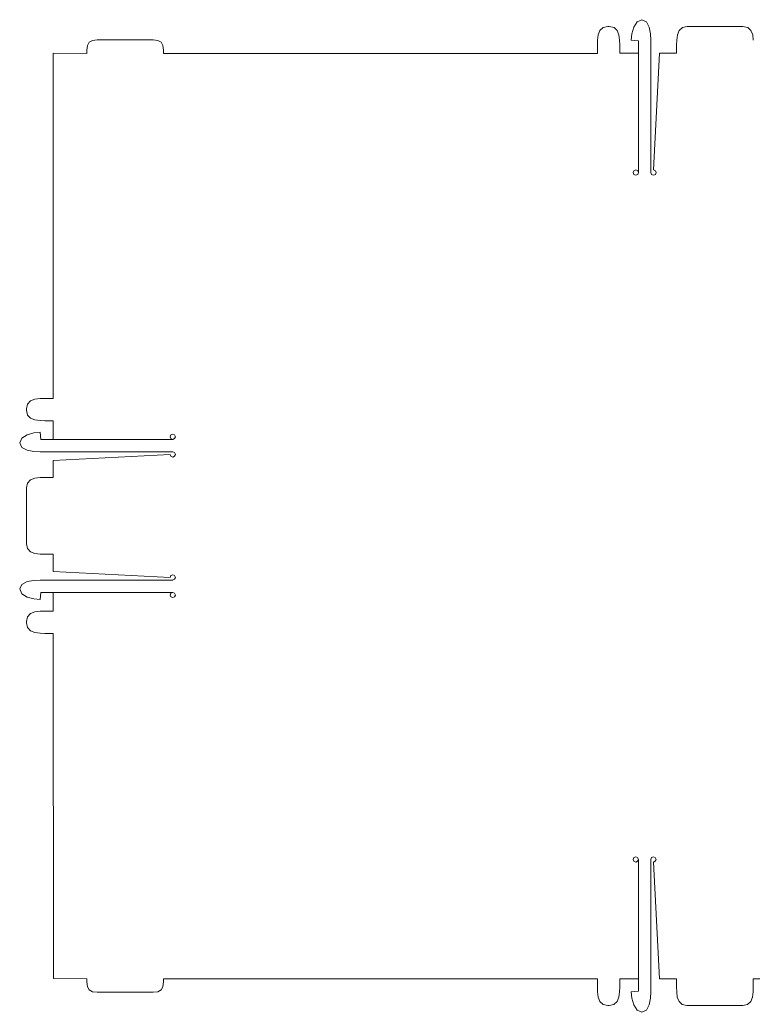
# Model space of a CAD drawing. Header units: centimetres. Extents: x -30.4 to 29.6, y -53.2 to 22.5.
# Drawn here: x -30.29 to -14.23, y 0.73 to 22.48 of the extents above; entities that cross this region are included whole.
import ezdxf

# ---------------------------------------------------------------- set-up
doc = ezdxf.new("R2010")
doc.units = ezdxf.units.CM
doc.header["$MEASUREMENT"] = 0
doc.layers.add('Layer 1', color=7, linetype='Continuous')

msp = doc.modelspace()

# ---------------------------------------------------------------- linework, layer by layer
at = {"layer": 'Layer 1', "lineweight": 9}
for points, knots in [([(-16.4742, 22.03531), (-16.4742, 22.03531), (-16.48169, 22.17381), (-16.48169, 22.17381), (-16.48169, 22.17381), (-16.48169, 22.17381), (-16.51034, 22.31838), (-16.51034, 22.31838), (-16.51034, 22.31838), (-16.51034, 22.31838), (-16.56981, 22.43206), (-16.56981, 22.43206), (-16.56981, 22.43206), (-16.56981, 22.43206), (-16.6698, 22.47822), (-16.6698, 22.47822), (-16.6698, 22.47822), (-16.6698, 22.47822), (-16.77567, 22.43151), (-16.77567, 22.43151), (-16.77567, 22.43151), (-16.77567, 22.43151), (-16.84801, 22.31655), (-16.84801, 22.31655), (-16.84801, 22.31655), (-16.84801, 22.31655), (-16.88953, 22.17087), (-16.88953, 22.17087), (-16.88953, 22.17087), (-16.88953, 22.17087), (-16.90271, 22.03164), (-16.90271, 22.03164)], [0, 0, 0, 0, 0.11111111, 0.11111111, 0.11111111, 0.11111111, 0.22222222, 0.22222222, 0.22222222, 0.22222222, 0.33333333, 0.33333333, 0.33333333, 0.33333333, 0.44444444, 0.44444444, 0.44444444, 0.44444444, 0.55555556, 0.55555556, 0.55555556, 0.55555556, 0.66666667, 0.66666667, 0.66666667, 0.66666667, 0.77777778, 0.77777778, 0.77777778, 0.77777778, 1, 1, 1, 1]), ([(-17.41401, 22.33145), (-17.41401, 22.33145), (-17.51882, 22.30791), (-17.51882, 22.30791), (-17.51882, 22.30791), (-17.51882, 22.30791), (-17.58866, 22.24407), (-17.58866, 22.24407), (-17.58866, 22.24407), (-17.58866, 22.24407), (-17.6276, 22.14935), (-17.6276, 22.14935), (-17.6276, 22.14935), (-17.6276, 22.14935), (-17.63968, 22.03329), (-17.63968, 22.03329)], [0, 0, 0, 0, 0.2, 0.2, 0.2, 0.2, 0.4, 0.4, 0.4, 0.4, 0.6, 0.6, 0.6, 0.6, 1, 1, 1, 1]), ([(-17.15985, 22.03329), (-17.15985, 22.03329), (-17.17205, 22.14935), (-17.17205, 22.14935), (-17.17205, 22.14935), (-17.17205, 22.14935), (-17.21106, 22.24407), (-17.21106, 22.24407), (-17.21106, 22.24407), (-17.21106, 22.24407), (-17.28092, 22.30791), (-17.28092, 22.30791), (-17.28092, 22.30791), (-17.28092, 22.30791), (-17.38559, 22.33145), (-17.38559, 22.33145)], [0, 0, 0, 0, 0.2, 0.2, 0.2, 0.2, 0.4, 0.4, 0.4, 0.4, 0.6, 0.6, 0.6, 0.6, 1, 1, 1, 1]), ([(-15.67978, 22.33145), (-15.67978, 22.33145), (-15.78455, 22.30791), (-15.78455, 22.30791), (-15.78455, 22.30791), (-15.78455, 22.30791), (-15.85442, 22.24407), (-15.85442, 22.24407), (-15.85442, 22.24407), (-15.85442, 22.24407), (-15.89332, 22.14935), (-15.89332, 22.14935), (-15.89332, 22.14935), (-15.89332, 22.14935), (-15.90541, 22.03329), (-15.90541, 22.03329)], [0, 0, 0, 0, 0.2, 0.2, 0.2, 0.2, 0.4, 0.4, 0.4, 0.4, 0.6, 0.6, 0.6, 0.6, 1, 1, 1, 1]), ([(-14.23102, 22.03329), (-14.23102, 22.03329), (-14.24318, 22.14935), (-14.24318, 22.14935), (-14.24318, 22.14935), (-14.24318, 22.14935), (-14.28221, 22.24407), (-14.28221, 22.24407), (-14.28221, 22.24407), (-14.28221, 22.24407), (-14.35207, 22.30791), (-14.35207, 22.30791), (-14.35207, 22.30791), (-14.35207, 22.30791), (-14.45666, 22.33145), (-14.45666, 22.33145)], [0, 0, 0, 0, 0.2, 0.2, 0.2, 0.2, 0.4, 0.4, 0.4, 0.4, 0.6, 0.6, 0.6, 0.6, 1, 1, 1, 1]), ([(-28.59876, 22.03678), (-28.59876, 22.03678), (-28.70342, 22.02465), (-28.70342, 22.02465), (-28.70342, 22.02465), (-28.70342, 22.02465), (-28.77313, 21.98565), (-28.77313, 21.98565), (-28.77313, 21.98565), (-28.77313, 21.98565), (-28.81231, 21.91575), (-28.81231, 21.91575), (-28.81231, 21.91575), (-28.81231, 21.91575), (-28.82426, 21.8111), (-28.82426, 21.8111)], [0, 0, 0, 0, 0.2, 0.2, 0.2, 0.2, 0.4, 0.4, 0.4, 0.4, 0.6, 0.6, 0.6, 0.6, 1, 1, 1, 1]), ([(-27.14974, 21.8111), (-27.14974, 21.8111), (-27.16187, 21.91575), (-27.16187, 21.91575), (-27.16187, 21.91575), (-27.16187, 21.91575), (-27.20105, 21.98565), (-27.20105, 21.98565), (-27.20105, 21.98565), (-27.20105, 21.98565), (-27.27077, 22.02465), (-27.27077, 22.02465), (-27.27077, 22.02465), (-27.27077, 22.02465), (-27.37561, 22.03678), (-27.37561, 22.03678)], [0, 0, 0, 0, 0.2, 0.2, 0.2, 0.2, 0.4, 0.4, 0.4, 0.4, 0.6, 0.6, 0.6, 0.6, 1, 1, 1, 1]), ([(-17.63968, 22.03329), (-17.63968, 22.03329), (-17.64345, 21.93231), (-17.64345, 21.93231), (-17.64345, 21.93231), (-17.64345, 21.93231), (-17.64345, 21.74194), (-17.64345, 21.74194), (-17.64345, 21.74194), (-17.64345, 21.74194), (-27.14606, 21.74046), (-27.14606, 21.74046), (-27.14606, 21.74046), (-27.14606, 21.74046), (-27.14606, 21.78259), (-27.14606, 21.78259), (-27.14606, 21.78259), (-27.14606, 21.78259), (-27.14974, 21.8111), (-27.14974, 21.8111)], [0, 0, 0, 0, 0.16666667, 0.16666667, 0.16666667, 0.16666667, 0.33333333, 0.33333333, 0.33333333, 0.33333333, 0.5, 0.5, 0.5, 0.5, 0.66666667, 0.66666667, 0.66666667, 0.66666667, 1, 1, 1, 1]), ([(-16.74572, 21.74544), (-16.74572, 21.74544), (-17.15618, 21.74544), (-17.15618, 21.74544), (-17.15618, 21.74544), (-17.15618, 21.74544), (-17.15618, 21.93231), (-17.15618, 21.93231), (-17.15618, 21.93231), (-17.15618, 21.93231), (-17.15985, 22.03329), (-17.15985, 22.03329)], [0, 0, 0, 0, 0.25, 0.25, 0.25, 0.25, 0.5, 0.5, 0.5, 0.5, 1, 1, 1, 1]), ([(-16.90271, 22.03164), (-16.90271, 22.03164), (-16.90271, 22.02979), (-16.90271, 22.02979), (-16.90271, 22.02979), (-16.90271, 22.02979), (-16.74572, 22.0171), (-16.74572, 22.0171), (-16.74572, 22.0171), (-16.74572, 22.0171), (-16.74572, 19.13026), (-16.74572, 19.13026)], [0, 0, 0, 0, 0.25, 0.25, 0.25, 0.25, 0.5, 0.5, 0.5, 0.5, 1, 1, 1, 1]), ([(-15.90551, 22.03329), (-15.90551, 22.03329), (-15.9092, 21.93231), (-15.9092, 21.93231), (-15.9092, 21.93231), (-15.9092, 21.93231), (-15.9092, 21.74544), (-15.9092, 21.74544), (-15.9092, 21.74544), (-15.9092, 21.74544), (-16.28561, 21.74544), (-16.28561, 21.74544), (-16.28561, 21.74544), (-16.28561, 21.74544), (-16.41672, 19.18839), (-16.41672, 19.18839), (-16.41672, 19.18839), (-16.41672, 19.18839), (-16.41654, 19.18839), (-16.41654, 19.18839)], [0, 0, 0, 0, 0.16666667, 0.16666667, 0.16666667, 0.16666667, 0.33333333, 0.33333333, 0.33333333, 0.33333333, 0.5, 0.5, 0.5, 0.5, 0.66666667, 0.66666667, 0.66666667, 0.66666667, 1, 1, 1, 1]), ([(-28.82426, 21.8111), (-28.82426, 21.8111), (-28.82813, 21.78259), (-28.82813, 21.78259), (-28.82813, 21.78259), (-28.82813, 21.78259), (-28.82813, 21.74046), (-28.82813, 21.74046), (-28.82813, 21.74046), (-28.82813, 21.74046), (-29.55926, 21.7493), (-29.55926, 21.7493), (-29.55926, 21.7493), (-29.55926, 21.7493), (-29.55926, 14.18016), (-29.55926, 14.18016), (-29.55926, 14.18016), (-29.55926, 14.18016), (-29.74614, 14.18016), (-29.74614, 14.18016), (-29.74614, 14.18016), (-29.74614, 14.18016), (-29.84712, 14.17647), (-29.84712, 14.17647)], [0, 0, 0, 0, 0.14285714, 0.14285714, 0.14285714, 0.14285714, 0.28571429, 0.28571429, 0.28571429, 0.28571429, 0.42857143, 0.42857143, 0.42857143, 0.42857143, 0.57142857, 0.57142857, 0.57142857, 0.57142857, 0.71428571, 0.71428571, 0.71428571, 0.71428571, 1, 1, 1, 1]), ([(-16.80341, 19.18839), (-16.80341, 19.18839), (-16.76259, 19.17147), (-16.76259, 19.17147), (-16.76259, 19.17147), (-16.76259, 19.17147), (-16.74572, 19.13063), (-16.74572, 19.13063), (-16.74572, 19.13063), (-16.74572, 19.13063), (-16.76259, 19.08985), (-16.76259, 19.08985), (-16.76259, 19.08985), (-16.76259, 19.08985), (-16.80341, 19.07298), (-16.80341, 19.07298), (-16.80341, 19.07298), (-16.80341, 19.07298), (-16.84424, 19.08985), (-16.84424, 19.08985), (-16.84424, 19.08985), (-16.84424, 19.08985), (-16.86109, 19.13063), (-16.86109, 19.13063), (-16.86109, 19.13063), (-16.86109, 19.13063), (-16.84424, 19.17147), (-16.84424, 19.17147), (-16.84424, 19.17147), (-16.84424, 19.17147), (-16.80341, 19.18839), (-16.80341, 19.18839)], [0, 0, 0, 0, 0.11111111, 0.11111111, 0.11111111, 0.11111111, 0.22222222, 0.22222222, 0.22222222, 0.22222222, 0.33333333, 0.33333333, 0.33333333, 0.33333333, 0.44444444, 0.44444444, 0.44444444, 0.44444444, 0.55555556, 0.55555556, 0.55555556, 0.55555556, 0.66666667, 0.66666667, 0.66666667, 0.66666667, 0.77777778, 0.77777778, 0.77777778, 0.77777778, 1, 1, 1, 1]), ([(-16.41654, 19.18839), (-16.41654, 19.18839), (-16.37582, 19.17147), (-16.37582, 19.17147), (-16.37582, 19.17147), (-16.37582, 19.17147), (-16.35886, 19.13063), (-16.35886, 19.13063), (-16.35886, 19.13063), (-16.35886, 19.13063), (-16.37582, 19.08985), (-16.37582, 19.08985), (-16.37582, 19.08985), (-16.37582, 19.08985), (-16.41654, 19.07298), (-16.41654, 19.07298), (-16.41654, 19.07298), (-16.41654, 19.07298), (-16.45713, 19.08967), (-16.45713, 19.08967), (-16.45713, 19.08967), (-16.45713, 19.08967), (-16.4742, 19.13026), (-16.4742, 19.13026)], [0, 0, 0, 0, 0.14285714, 0.14285714, 0.14285714, 0.14285714, 0.28571429, 0.28571429, 0.28571429, 0.28571429, 0.42857143, 0.42857143, 0.42857143, 0.42857143, 0.57142857, 0.57142857, 0.57142857, 0.57142857, 0.71428571, 0.71428571, 0.71428571, 0.71428571, 1, 1, 1, 1]), ([(-29.84712, 14.17647), (-29.84712, 14.17647), (-29.96336, 14.16431), (-29.96336, 14.16431), (-29.96336, 14.16431), (-29.96336, 14.16431), (-30.05791, 14.12537), (-30.05791, 14.12537), (-30.05791, 14.12537), (-30.05791, 14.12537), (-30.12173, 14.05553), (-30.12173, 14.05553), (-30.12173, 14.05553), (-30.12173, 14.05553), (-30.14528, 13.95084), (-30.14528, 13.95084)], [0, 0, 0, 0, 0.2, 0.2, 0.2, 0.2, 0.4, 0.4, 0.4, 0.4, 0.6, 0.6, 0.6, 0.6, 1, 1, 1, 1]), ([(-30.14528, 13.92271), (-30.14528, 13.92271), (-30.12173, 13.81793), (-30.12173, 13.81793), (-30.12173, 13.81793), (-30.12173, 13.81793), (-30.05791, 13.74807), (-30.05791, 13.74807), (-30.05791, 13.74807), (-30.05791, 13.74807), (-29.96318, 13.70904), (-29.96318, 13.70904), (-29.96318, 13.70904), (-29.96318, 13.70904), (-29.84712, 13.69699), (-29.84712, 13.69699)], [0, 0, 0, 0, 0.2, 0.2, 0.2, 0.2, 0.4, 0.4, 0.4, 0.4, 0.6, 0.6, 0.6, 0.6, 1, 1, 1, 1]), ([(-29.84712, 13.69708), (-29.84712, 13.69708), (-29.74614, 13.69338), (-29.74614, 13.69338), (-29.74614, 13.69338), (-29.74614, 13.69338), (-29.55926, 13.69338), (-29.55926, 13.69338), (-29.55926, 13.69338), (-29.55926, 13.69338), (-29.55926, 13.28284), (-29.55926, 13.28284)], [0, 0, 0, 0, 0.25, 0.25, 0.25, 0.25, 0.5, 0.5, 0.5, 0.5, 1, 1, 1, 1]), ([(-29.84528, 13.43982), (-29.84528, 13.43982), (-29.98451, 13.42655), (-29.98451, 13.42655), (-29.98451, 13.42655), (-29.98451, 13.42655), (-30.13037, 13.38504), (-30.13037, 13.38504), (-30.13037, 13.38504), (-30.13037, 13.38504), (-30.24533, 13.31279), (-30.24533, 13.31279), (-30.24533, 13.31279), (-30.24533, 13.31279), (-30.29187, 13.20701), (-30.29187, 13.20701), (-30.29187, 13.20701), (-30.29187, 13.20701), (-30.24589, 13.10691), (-30.24589, 13.10691), (-30.24589, 13.10691), (-30.24589, 13.10691), (-30.13222, 13.04745), (-30.13222, 13.04745), (-30.13222, 13.04745), (-30.13222, 13.04745), (-29.98764, 13.0188), (-29.98764, 13.0188), (-29.98764, 13.0188), (-29.98764, 13.0188), (-29.84896, 13.01142), (-29.84896, 13.01142)], [0, 0, 0, 0, 0.11111111, 0.11111111, 0.11111111, 0.11111111, 0.22222222, 0.22222222, 0.22222222, 0.22222222, 0.33333333, 0.33333333, 0.33333333, 0.33333333, 0.44444444, 0.44444444, 0.44444444, 0.44444444, 0.55555556, 0.55555556, 0.55555556, 0.55555556, 0.66666667, 0.66666667, 0.66666667, 0.66666667, 0.77777778, 0.77777778, 0.77777778, 0.77777778, 1, 1, 1, 1]), ([(-26.9441, 13.28284), (-26.9441, 13.28284), (-29.83075, 13.28284), (-29.83075, 13.28284), (-29.83075, 13.28284), (-29.83075, 13.28284), (-29.84363, 13.43982), (-29.84363, 13.43982), (-29.84363, 13.43982), (-29.84363, 13.43982), (-29.84528, 13.43982), (-29.84528, 13.43982)], [0, 0, 0, 0, 0.25, 0.25, 0.25, 0.25, 0.5, 0.5, 0.5, 0.5, 1, 1, 1, 1]), ([(-27.00222, 13.34043), (-27.00222, 13.34043), (-26.98548, 13.29962), (-26.98548, 13.29962), (-26.98548, 13.29962), (-26.98548, 13.29962), (-26.94446, 13.28275), (-26.94446, 13.28275), (-26.94446, 13.28275), (-26.94446, 13.28275), (-26.90363, 13.29962), (-26.90363, 13.29962), (-26.90363, 13.29962), (-26.90363, 13.29962), (-26.88689, 13.34043), (-26.88689, 13.34043), (-26.88689, 13.34043), (-26.88689, 13.34043), (-26.90363, 13.38116), (-26.90363, 13.38116), (-26.90363, 13.38116), (-26.90363, 13.38116), (-26.94446, 13.39812), (-26.94446, 13.39812), (-26.94446, 13.39812), (-26.94446, 13.39812), (-26.98548, 13.38116), (-26.98548, 13.38116), (-26.98548, 13.38116), (-26.98548, 13.38116), (-27.00222, 13.34043), (-27.00222, 13.34043)], [0, 0, 0, 0, 0.11111111, 0.11111111, 0.11111111, 0.11111111, 0.22222222, 0.22222222, 0.22222222, 0.22222222, 0.33333333, 0.33333333, 0.33333333, 0.33333333, 0.44444444, 0.44444444, 0.44444444, 0.44444444, 0.55555556, 0.55555556, 0.55555556, 0.55555556, 0.66666667, 0.66666667, 0.66666667, 0.66666667, 0.77777778, 0.77777778, 0.77777778, 0.77777778, 1, 1, 1, 1]), ([(-29.84896, 13.01132), (-29.84896, 13.01132), (-26.9441, 13.01132), (-26.9441, 13.01132), (-26.9441, 13.01132), (-26.9441, 13.01132), (-26.9441, 13.01121), (-26.9441, 13.01121)], [0, 0, 0, 0, 0.33333333, 0.33333333, 0.33333333, 0.33333333, 1, 1, 1, 1]), ([(-27.00222, 12.95373), (-27.00222, 12.95373), (-29.55926, 12.82272), (-29.55926, 12.82272), (-29.55926, 12.82272), (-29.55926, 12.82272), (-29.55926, 12.44889), (-29.55926, 12.44889), (-29.55926, 12.44889), (-29.55926, 12.44889), (-29.74614, 12.44889), (-29.74614, 12.44889), (-29.74614, 12.44889), (-29.74614, 12.44889), (-29.84712, 12.44521), (-29.84712, 12.44521)], [0, 0, 0, 0, 0.2, 0.2, 0.2, 0.2, 0.4, 0.4, 0.4, 0.4, 0.6, 0.6, 0.6, 0.6, 1, 1, 1, 1]), ([(-26.9441, 13.01121), (-26.9441, 13.01121), (-26.90363, 12.99416), (-26.90363, 12.99416), (-26.90363, 12.99416), (-26.90363, 12.99416), (-26.88689, 12.95353), (-26.88689, 12.95353), (-26.88689, 12.95353), (-26.88689, 12.95353), (-26.904, 12.91273), (-26.904, 12.91273), (-26.904, 12.91273), (-26.904, 12.91273), (-26.94446, 12.89585), (-26.94446, 12.89585), (-26.94446, 12.89585), (-26.94446, 12.89585), (-26.98548, 12.91273), (-26.98548, 12.91273), (-26.98548, 12.91273), (-26.98548, 12.91273), (-27.00222, 12.95353), (-27.00222, 12.95353), (-27.00222, 12.95353), (-27.00222, 12.95353), (-27.00222, 12.95373), (-27.00222, 12.95373)], [0, 0, 0, 0, 0.125, 0.125, 0.125, 0.125, 0.25, 0.25, 0.25, 0.25, 0.375, 0.375, 0.375, 0.375, 0.5, 0.5, 0.5, 0.5, 0.625, 0.625, 0.625, 0.625, 0.75, 0.75, 0.75, 0.75, 1, 1, 1, 1]), ([(-29.84712, 12.44521), (-29.84712, 12.44521), (-29.96336, 12.43303), (-29.96336, 12.43303), (-29.96336, 12.43303), (-29.96336, 12.43303), (-30.05791, 12.39402), (-30.05791, 12.39402), (-30.05791, 12.39402), (-30.05791, 12.39402), (-30.12173, 12.32418), (-30.12173, 12.32418), (-30.12173, 12.32418), (-30.12173, 12.32418), (-30.14528, 12.21948), (-30.14528, 12.21948)], [0, 0, 0, 0, 0.2, 0.2, 0.2, 0.2, 0.4, 0.4, 0.4, 0.4, 0.6, 0.6, 0.6, 0.6, 1, 1, 1, 1]), ([(-30.14528, 10.99646), (-30.14528, 10.99646), (-30.12174, 10.89167), (-30.12174, 10.89167), (-30.12174, 10.89167), (-30.12174, 10.89167), (-30.05791, 10.82181), (-30.05791, 10.82181), (-30.05791, 10.82181), (-30.05791, 10.82181), (-29.96318, 10.78291), (-29.96318, 10.78291), (-29.96318, 10.78291), (-29.96318, 10.78291), (-29.84712, 10.77082), (-29.84712, 10.77082)], [0, 0, 0, 0, 0.2, 0.2, 0.2, 0.2, 0.4, 0.4, 0.4, 0.4, 0.6, 0.6, 0.6, 0.6, 1, 1, 1, 1]), ([(-29.84712, 10.77073), (-29.84712, 10.77073), (-29.74614, 10.76702), (-29.74614, 10.76702), (-29.74614, 10.76702), (-29.74614, 10.76702), (-29.55927, 10.76702), (-29.55927, 10.76702), (-29.55927, 10.76702), (-29.55927, 10.76702), (-29.55927, 10.39062), (-29.55927, 10.39062), (-29.55927, 10.39062), (-29.55927, 10.39062), (-27.00222, 10.2596), (-27.00222, 10.2596)], [0, 0, 0, 0, 0.2, 0.2, 0.2, 0.2, 0.4, 0.4, 0.4, 0.4, 0.6, 0.6, 0.6, 0.6, 1, 1, 1, 1]), ([(-27.00222, 10.2596), (-27.00222, 10.2596), (-27.00222, 10.25969), (-27.00222, 10.25969), (-27.00222, 10.25969), (-27.00222, 10.25969), (-26.98548, 10.30053), (-26.98548, 10.30053), (-26.98548, 10.30053), (-26.98548, 10.30053), (-26.94447, 10.31737), (-26.94447, 10.31737), (-26.94447, 10.31737), (-26.94447, 10.31737), (-26.90364, 10.30053), (-26.90364, 10.30053), (-26.90364, 10.30053), (-26.90364, 10.30053), (-26.8869, 10.25969), (-26.8869, 10.25969), (-26.8869, 10.25969), (-26.8869, 10.25969), (-26.90345, 10.21908), (-26.90345, 10.21908), (-26.90345, 10.21908), (-26.90345, 10.21908), (-26.9441, 10.20212), (-26.9441, 10.20212)], [0, 0, 0, 0, 0.125, 0.125, 0.125, 0.125, 0.25, 0.25, 0.25, 0.25, 0.375, 0.375, 0.375, 0.375, 0.5, 0.5, 0.5, 0.5, 0.625, 0.625, 0.625, 0.625, 0.75, 0.75, 0.75, 0.75, 1, 1, 1, 1]), ([(-29.84896, 10.20201), (-29.84896, 10.20201), (-29.98764, 10.19452), (-29.98764, 10.19452), (-29.98764, 10.19452), (-29.98764, 10.19452), (-30.13222, 10.16589), (-30.13222, 10.16589), (-30.13222, 10.16589), (-30.13222, 10.16589), (-30.24589, 10.10631), (-30.24589, 10.10631), (-30.24589, 10.10631), (-30.24589, 10.10631), (-30.29187, 10.00643), (-30.29187, 10.00643), (-30.29187, 10.00643), (-30.29187, 10.00643), (-30.24534, 9.90054), (-30.24534, 9.90054), (-30.24534, 9.90054), (-30.24534, 9.90054), (-30.13038, 9.8282), (-30.13038, 9.8282), (-30.13038, 9.8282), (-30.13038, 9.8282), (-29.98452, 9.78669), (-29.98452, 9.78669), (-29.98452, 9.78669), (-29.98452, 9.78669), (-29.84528, 9.77352), (-29.84528, 9.77352)], [0, 0, 0, 0, 0.11111111, 0.11111111, 0.11111111, 0.11111111, 0.22222222, 0.22222222, 0.22222222, 0.22222222, 0.33333333, 0.33333333, 0.33333333, 0.33333333, 0.44444444, 0.44444444, 0.44444444, 0.44444444, 0.55555556, 0.55555556, 0.55555556, 0.55555556, 0.66666667, 0.66666667, 0.66666667, 0.66666667, 0.77777778, 0.77777778, 0.77777778, 0.77777778, 1, 1, 1, 1]), ([(-26.9441, 10.20212), (-26.9441, 10.20212), (-26.9441, 10.20201), (-26.9441, 10.20201), (-26.9441, 10.20201), (-26.9441, 10.20201), (-29.84896, 10.20201), (-29.84896, 10.20201)], [0, 0, 0, 0, 0.33333333, 0.33333333, 0.33333333, 0.33333333, 1, 1, 1, 1]), ([(-29.55927, 9.93048), (-29.55927, 9.93048), (-29.55927, 9.52005), (-29.55927, 9.52005), (-29.55927, 9.52005), (-29.55927, 9.52005), (-29.74614, 9.52005), (-29.74614, 9.52005), (-29.74614, 9.52005), (-29.74614, 9.52005), (-29.84712, 9.51634), (-29.84712, 9.51634)], [0, 0, 0, 0, 0.25, 0.25, 0.25, 0.25, 0.5, 0.5, 0.5, 0.5, 1, 1, 1, 1]), ([(-29.84528, 9.77352), (-29.84528, 9.77352), (-29.84363, 9.77352), (-29.84363, 9.77352), (-29.84363, 9.77352), (-29.84363, 9.77352), (-29.83075, 9.93048), (-29.83075, 9.93048), (-29.83075, 9.93048), (-29.83075, 9.93048), (-26.9441, 9.93048), (-26.9441, 9.93048)], [0, 0, 0, 0, 0.25, 0.25, 0.25, 0.25, 0.5, 0.5, 0.5, 0.5, 1, 1, 1, 1]), ([(-27.00222, 9.8728), (-27.00222, 9.8728), (-26.98548, 9.91362), (-26.98548, 9.91362), (-26.98548, 9.91362), (-26.98548, 9.91362), (-26.94447, 9.93048), (-26.94447, 9.93048), (-26.94447, 9.93048), (-26.94447, 9.93048), (-26.90364, 9.91362), (-26.90364, 9.91362), (-26.90364, 9.91362), (-26.90364, 9.91362), (-26.8869, 9.8728), (-26.8869, 9.8728), (-26.8869, 9.8728), (-26.8869, 9.8728), (-26.90364, 9.83199), (-26.90364, 9.83199), (-26.90364, 9.83199), (-26.90364, 9.83199), (-26.94447, 9.81514), (-26.94447, 9.81514), (-26.94447, 9.81514), (-26.94447, 9.81514), (-26.98548, 9.83199), (-26.98548, 9.83199), (-26.98548, 9.83199), (-26.98548, 9.83199), (-27.00222, 9.8728), (-27.00222, 9.8728)], [0, 0, 0, 0, 0.11111111, 0.11111111, 0.11111111, 0.11111111, 0.22222222, 0.22222222, 0.22222222, 0.22222222, 0.33333333, 0.33333333, 0.33333333, 0.33333333, 0.44444444, 0.44444444, 0.44444444, 0.44444444, 0.55555556, 0.55555556, 0.55555556, 0.55555556, 0.66666667, 0.66666667, 0.66666667, 0.66666667, 0.77777778, 0.77777778, 0.77777778, 0.77777778, 1, 1, 1, 1]), ([(-29.84712, 9.51634), (-29.84712, 9.51634), (-29.96337, 9.50418), (-29.96337, 9.50418), (-29.96337, 9.50418), (-29.96337, 9.50418), (-30.05791, 9.46515), (-30.05791, 9.46515), (-30.05791, 9.46515), (-30.05791, 9.46515), (-30.12174, 9.39531), (-30.12174, 9.39531), (-30.12174, 9.39531), (-30.12174, 9.39531), (-30.14528, 9.29073), (-30.14528, 9.29073)], [0, 0, 0, 0, 0.2, 0.2, 0.2, 0.2, 0.4, 0.4, 0.4, 0.4, 0.6, 0.6, 0.6, 0.6, 1, 1, 1, 1]), ([(-30.14528, 9.26229), (-30.14528, 9.26229), (-30.12174, 9.1575), (-30.12174, 9.1575), (-30.12174, 9.1575), (-30.12174, 9.1575), (-30.05791, 9.08765), (-30.05791, 9.08765), (-30.05791, 9.08765), (-30.05791, 9.08765), (-29.96318, 9.04865), (-29.96318, 9.04865), (-29.96318, 9.04865), (-29.96318, 9.04865), (-29.84712, 9.03657), (-29.84712, 9.03657)], [0, 0, 0, 0, 0.2, 0.2, 0.2, 0.2, 0.4, 0.4, 0.4, 0.4, 0.6, 0.6, 0.6, 0.6, 1, 1, 1, 1]), ([(-29.84712, 9.03657), (-29.84712, 9.03657), (-29.74614, 9.03278), (-29.74614, 9.03278), (-29.74614, 9.03278), (-29.74614, 9.03278), (-29.55927, 9.03278), (-29.55927, 9.03278), (-29.55927, 9.03278), (-29.55927, 9.03278), (-29.55687, 1.47185), (-29.55687, 1.47185), (-29.55687, 1.47185), (-29.55687, 1.47185), (-28.82813, 1.46367), (-28.82813, 1.46367), (-28.82813, 1.46367), (-28.82813, 1.46367), (-28.82813, 1.42165), (-28.82813, 1.42165), (-28.82813, 1.42165), (-28.82813, 1.42165), (-28.82427, 1.39311), (-28.82427, 1.39311)], [0, 0, 0, 0, 0.14285714, 0.14285714, 0.14285714, 0.14285714, 0.28571429, 0.28571429, 0.28571429, 0.28571429, 0.42857143, 0.42857143, 0.42857143, 0.42857143, 0.57142857, 0.57142857, 0.57142857, 0.57142857, 0.71428571, 0.71428571, 0.71428571, 0.71428571, 1, 1, 1, 1]), ([(-16.80361, 4.02078), (-16.80361, 4.02078), (-16.76289, 4.03765), (-16.76289, 4.03765), (-16.76289, 4.03765), (-16.76289, 4.03765), (-16.74593, 4.07847), (-16.74593, 4.07847), (-16.74593, 4.07847), (-16.74593, 4.07847), (-16.76289, 4.1193), (-16.76289, 4.1193), (-16.76289, 4.1193), (-16.76289, 4.1193), (-16.80361, 4.13626), (-16.80361, 4.13626), (-16.80361, 4.13626), (-16.80361, 4.13626), (-16.84445, 4.1193), (-16.84445, 4.1193), (-16.84445, 4.1193), (-16.84445, 4.1193), (-16.86129, 4.07847), (-16.86129, 4.07847), (-16.86129, 4.07847), (-16.86129, 4.07847), (-16.84445, 4.03765), (-16.84445, 4.03765), (-16.84445, 4.03765), (-16.84445, 4.03765), (-16.80361, 4.02078), (-16.80361, 4.02078)], [0, 0, 0, 0, 0.11111111, 0.11111111, 0.11111111, 0.11111111, 0.22222222, 0.22222222, 0.22222222, 0.22222222, 0.33333333, 0.33333333, 0.33333333, 0.33333333, 0.44444444, 0.44444444, 0.44444444, 0.44444444, 0.55555556, 0.55555556, 0.55555556, 0.55555556, 0.66666667, 0.66666667, 0.66666667, 0.66666667, 0.77777778, 0.77777778, 0.77777778, 0.77777778, 1, 1, 1, 1]), ([(-16.47441, 4.0791), (-16.47441, 4.0791), (-16.45745, 4.11939), (-16.45745, 4.11939), (-16.45745, 4.11939), (-16.45745, 4.11939), (-16.41682, 4.13615), (-16.41682, 4.13615), (-16.41682, 4.13615), (-16.41682, 4.13615), (-16.37602, 4.11919), (-16.37602, 4.11919), (-16.37602, 4.11919), (-16.37602, 4.11919), (-16.35915, 4.07847), (-16.35915, 4.07847), (-16.35915, 4.07847), (-16.35915, 4.07847), (-16.37602, 4.03765), (-16.37602, 4.03765), (-16.37602, 4.03765), (-16.37602, 4.03765), (-16.41682, 4.02078), (-16.41682, 4.02078), (-16.41682, 4.02078), (-16.41682, 4.02078), (-16.41702, 4.02078), (-16.41702, 4.02078)], [0, 0, 0, 0, 0.125, 0.125, 0.125, 0.125, 0.25, 0.25, 0.25, 0.25, 0.375, 0.375, 0.375, 0.375, 0.5, 0.5, 0.5, 0.5, 0.625, 0.625, 0.625, 0.625, 0.75, 0.75, 0.75, 0.75, 1, 1, 1, 1]), ([(-16.74604, 4.0791), (-16.74604, 4.0791), (-16.74604, 1.19204), (-16.74604, 1.19204), (-16.74604, 1.19204), (-16.74604, 1.19204), (-16.90303, 1.17946), (-16.90303, 1.17946), (-16.90303, 1.17946), (-16.90303, 1.17946), (-16.90303, 1.17757), (-16.90303, 1.17757)], [0, 0, 0, 0, 0.25, 0.25, 0.25, 0.25, 0.5, 0.5, 0.5, 0.5, 1, 1, 1, 1]), ([(-16.47461, 1.17408), (-16.47461, 1.17408), (-16.47461, 4.0791), (-16.47461, 4.0791), (-16.47461, 4.0791), (-16.47461, 4.0791), (-16.47441, 4.0791), (-16.47441, 4.0791)], [0, 0, 0, 0, 0.33333333, 0.33333333, 0.33333333, 0.33333333, 1, 1, 1, 1]), ([(-16.41702, 4.02078), (-16.41702, 4.02078), (-16.28589, 1.46367), (-16.28589, 1.46367), (-16.28589, 1.46367), (-16.28589, 1.46367), (-15.9121, 1.46367), (-15.9121, 1.46367), (-15.9121, 1.46367), (-15.9121, 1.46367), (-15.9121, 1.27676), (-15.9121, 1.27676), (-15.9121, 1.27676), (-15.9121, 1.27676), (-15.9084, 1.17587), (-15.9084, 1.17587)], [0, 0, 0, 0, 0.2, 0.2, 0.2, 0.2, 0.4, 0.4, 0.4, 0.4, 0.6, 0.6, 0.6, 0.6, 1, 1, 1, 1]), ([(-14.23402, 1.17587), (-14.23402, 1.17587), (-14.23023, 1.27676), (-14.23023, 1.27676), (-14.23023, 1.27676), (-14.23023, 1.27676), (-14.23023, 1.46367), (-14.23023, 1.46367), (-14.23023, 1.46367), (-14.23023, 1.46367), (-13.85381, 1.46367), (-13.85381, 1.46367), (-13.85381, 1.46367), (-13.85381, 1.46367), (-13.72269, 4.02078), (-13.72269, 4.02078), (-13.72269, 4.02078), (-13.72269, 4.02078), (-13.72298, 4.02078), (-13.72298, 4.02078)], [0, 0, 0, 0, 0.16666667, 0.16666667, 0.16666667, 0.16666667, 0.33333333, 0.33333333, 0.33333333, 0.33333333, 0.5, 0.5, 0.5, 0.5, 0.66666667, 0.66666667, 0.66666667, 0.66666667, 1, 1, 1, 1]), ([(-28.82427, 1.39311), (-28.82427, 1.39311), (-28.81231, 1.28833), (-28.81231, 1.28833), (-28.81231, 1.28833), (-28.81231, 1.28833), (-28.77313, 1.21848), (-28.77313, 1.21848), (-28.77313, 1.21848), (-28.77313, 1.21848), (-28.70342, 1.17946), (-28.70342, 1.17946), (-28.70342, 1.17946), (-28.70342, 1.17946), (-28.5984, 1.16739), (-28.5984, 1.16739)], [0, 0, 0, 0, 0.2, 0.2, 0.2, 0.2, 0.4, 0.4, 0.4, 0.4, 0.6, 0.6, 0.6, 0.6, 1, 1, 1, 1]), ([(-27.37561, 1.16749), (-27.37561, 1.16749), (-27.27077, 1.17957), (-27.27077, 1.17957), (-27.27077, 1.17957), (-27.27077, 1.17957), (-27.20106, 1.21858), (-27.20106, 1.21858), (-27.20106, 1.21858), (-27.20106, 1.21858), (-27.16188, 1.28844), (-27.16188, 1.28844), (-27.16188, 1.28844), (-27.16188, 1.28844), (-27.14992, 1.39311), (-27.14992, 1.39311)], [0, 0, 0, 0, 0.2, 0.2, 0.2, 0.2, 0.4, 0.4, 0.4, 0.4, 0.6, 0.6, 0.6, 0.6, 1, 1, 1, 1]), ([(-27.14974, 1.39311), (-27.14974, 1.39311), (-27.14606, 1.42165), (-27.14606, 1.42165), (-27.14606, 1.42165), (-27.14606, 1.42165), (-27.14606, 1.46367), (-27.14606, 1.46367), (-27.14606, 1.46367), (-27.14606, 1.46367), (-17.64345, 1.46367), (-17.64345, 1.46367), (-17.64345, 1.46367), (-17.64345, 1.46367), (-17.64345, 1.27676), (-17.64345, 1.27676), (-17.64345, 1.27676), (-17.64345, 1.27676), (-17.63968, 1.17587), (-17.63968, 1.17587)], [0, 0, 0, 0, 0.16666667, 0.16666667, 0.16666667, 0.16666667, 0.33333333, 0.33333333, 0.33333333, 0.33333333, 0.5, 0.5, 0.5, 0.5, 0.66666667, 0.66666667, 0.66666667, 0.66666667, 1, 1, 1, 1]), ([(-17.16028, 1.17587), (-17.16028, 1.17587), (-17.15656, 1.27676), (-17.15656, 1.27676), (-17.15656, 1.27676), (-17.15656, 1.27676), (-17.15656, 1.46367), (-17.15656, 1.46367), (-17.15656, 1.46367), (-17.15656, 1.46367), (-16.74604, 1.46367), (-16.74604, 1.46367)], [0, 0, 0, 0, 0.25, 0.25, 0.25, 0.25, 0.5, 0.5, 0.5, 0.5, 1, 1, 1, 1]), ([(-17.63968, 1.17587), (-17.63968, 1.17587), (-17.6276, 1.05981), (-17.6276, 1.05981), (-17.6276, 1.05981), (-17.6276, 1.05981), (-17.58858, 0.96501), (-17.58858, 0.96501), (-17.58858, 0.96501), (-17.58858, 0.96501), (-17.51871, 0.90115), (-17.51871, 0.90115), (-17.51871, 0.90115), (-17.51871, 0.90115), (-17.41401, 0.8778), (-17.41401, 0.8778)], [0, 0, 0, 0, 0.2, 0.2, 0.2, 0.2, 0.4, 0.4, 0.4, 0.4, 0.6, 0.6, 0.6, 0.6, 1, 1, 1, 1]), ([(-17.38589, 0.8778), (-17.38589, 0.8778), (-17.28122, 0.90115), (-17.28122, 0.90115), (-17.28122, 0.90115), (-17.28122, 0.90115), (-17.21136, 0.96511), (-17.21136, 0.96511), (-17.21136, 0.96511), (-17.21136, 0.96511), (-17.17244, 1.05981), (-17.17244, 1.05981), (-17.17244, 1.05981), (-17.17244, 1.05981), (-17.16028, 1.17587), (-17.16028, 1.17587)], [0, 0, 0, 0, 0.2, 0.2, 0.2, 0.2, 0.4, 0.4, 0.4, 0.4, 0.6, 0.6, 0.6, 0.6, 1, 1, 1, 1]), ([(-16.90303, 1.17757), (-16.90303, 1.17757), (-16.88984, 1.03836), (-16.88984, 1.03836), (-16.88984, 1.03836), (-16.88984, 1.03836), (-16.84833, 0.89256), (-16.84833, 0.89256), (-16.84833, 0.89256), (-16.84833, 0.89256), (-16.77608, 0.77771), (-16.77608, 0.77771), (-16.77608, 0.77771), (-16.77608, 0.77771), (-16.67019, 0.7311), (-16.67019, 0.7311), (-16.67019, 0.7311), (-16.67019, 0.7311), (-16.5702, 0.77711), (-16.5702, 0.77711), (-16.5702, 0.77711), (-16.5702, 0.77711), (-16.51074, 0.89077), (-16.51074, 0.89077), (-16.51074, 0.89077), (-16.51074, 0.89077), (-16.48209, 1.03527), (-16.48209, 1.03527), (-16.48209, 1.03527), (-16.48209, 1.03527), (-16.47461, 1.17398), (-16.47461, 1.17398)], [0, 0, 0, 0, 0.11111111, 0.11111111, 0.11111111, 0.11111111, 0.22222222, 0.22222222, 0.22222222, 0.22222222, 0.33333333, 0.33333333, 0.33333333, 0.33333333, 0.44444444, 0.44444444, 0.44444444, 0.44444444, 0.55555556, 0.55555556, 0.55555556, 0.55555556, 0.66666667, 0.66666667, 0.66666667, 0.66666667, 0.77777778, 0.77777778, 0.77777778, 0.77777778, 1, 1, 1, 1]), ([(-15.9084, 1.17587), (-15.9084, 1.17587), (-15.89632, 1.05981), (-15.89632, 1.05981), (-15.89632, 1.05981), (-15.89632, 1.05981), (-15.85731, 0.96501), (-15.85731, 0.96501), (-15.85731, 0.96501), (-15.85731, 0.96501), (-15.78745, 0.90115), (-15.78745, 0.90115), (-15.78745, 0.90115), (-15.78745, 0.90115), (-15.68277, 0.8778), (-15.68277, 0.8778)], [0, 0, 0, 0, 0.2, 0.2, 0.2, 0.2, 0.4, 0.4, 0.4, 0.4, 0.6, 0.6, 0.6, 0.6, 1, 1, 1, 1]), ([(-14.45964, 0.8778), (-14.45964, 0.8778), (-14.35496, 0.90115), (-14.35496, 0.90115), (-14.35496, 0.90115), (-14.35496, 0.90115), (-14.2851, 0.96511), (-14.2851, 0.96511), (-14.2851, 0.96511), (-14.2851, 0.96511), (-14.2462, 1.05981), (-14.2462, 1.05981), (-14.2462, 1.05981), (-14.2462, 1.05981), (-14.23402, 1.17587), (-14.23402, 1.17587)], [0, 0, 0, 0, 0.2, 0.2, 0.2, 0.2, 0.4, 0.4, 0.4, 0.4, 0.6, 0.6, 0.6, 0.6, 1, 1, 1, 1])]:
    msp.add_open_spline(points, degree=3, knots=knots, dxfattribs=at)
for points in [[(-17.38559, 22.33145), (-17.38559, 22.33145), (-17.41401, 22.33145), (-17.41401, 22.33145)], [(-14.45675, 22.33145), (-14.45675, 22.33145), (-15.67978, 22.33145), (-15.67978, 22.33145)], [(-27.37561, 22.03678), (-27.37561, 22.03678), (-28.59876, 22.03678), (-28.59876, 22.03678)], [(-16.4742, 19.13026), (-16.4742, 19.13026), (-16.4742, 22.03531), (-16.4742, 22.03531)], [(-30.14528, 13.95084), (-30.14528, 13.95084), (-30.14528, 13.92271), (-30.14528, 13.92271)], [(-30.14528, 12.21958), (-30.14528, 12.21958), (-30.14528, 10.99646), (-30.14528, 10.99646)], [(-30.14528, 9.29061), (-30.14528, 9.29061), (-30.14528, 9.26229), (-30.14528, 9.26229)], [(-28.59876, 1.16749), (-28.59876, 1.16749), (-27.37561, 1.16749), (-27.37561, 1.16749)], [(-17.41401, 0.8778), (-17.41401, 0.8778), (-17.38589, 0.8778), (-17.38589, 0.8778)], [(-15.68267, 0.8778), (-15.68267, 0.8778), (-14.45964, 0.8778), (-14.45964, 0.8778)]]:
    msp.add_open_spline(points, degree=3, dxfattribs=at)

doc.saveas('drawing.dxf')
